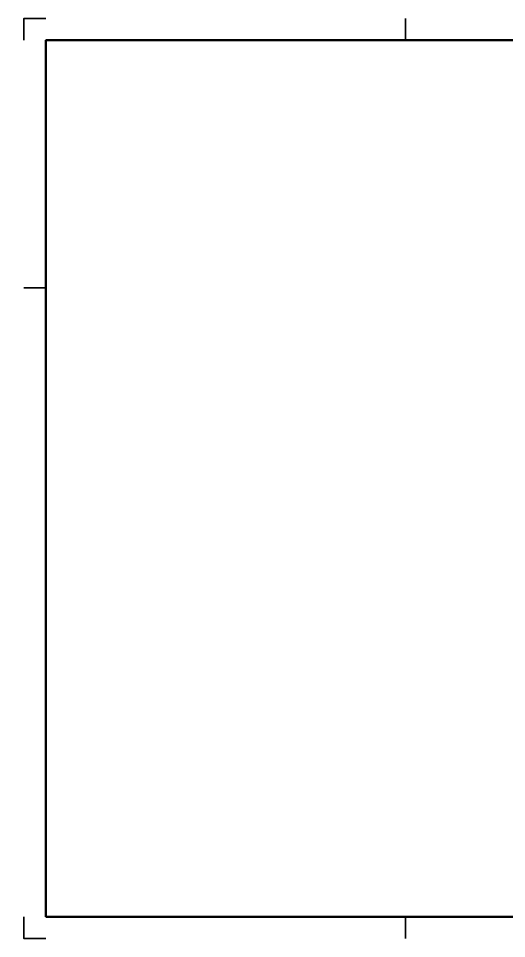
# Model space of a CAD drawing. Header units: millimetres. Extents: x -3 to 594, y 0 to 420.
# Drawn here: x -2.5 to 220, y 0 to 420 of the extents above; entities that cross this region are included whole.
import ezdxf

# ---------------------------------------------------------------- set-up
doc = ezdxf.new("R2010")
doc.units = ezdxf.units.MM
for name, color, linetype, lineweight in [('35C', 1, 'Continuous', 35), ('50C', 7, 'Continuous', 50), ('50C @ 1', 7, 'Continuous', 50)]:
    doc.layers.add(name, color=color, linetype=linetype, lineweight=lineweight)

# ---------------------------------------------------------------- blocks, each defined once
blk = doc.blocks.new('*U3')
at = {"layer": '35C', "transparency": 33554687}
for p, q in [((174, 410), (174, 420)), ((0, 297), (10, 297)), ((174, 0), (174, 10))]:
    blk.add_line(p, q, dxfattribs=at)
for points in [[(10, 420), (0, 420), (0, 410)], [(0, 10), (0, 0), (10, 0)]]:
    blk.add_lwpolyline(points, dxfattribs=at)
at = {"layer": '50C', "transparency": 33554687}
blk.add_lwpolyline([(10, 10), (584, 10), (584, 410), (10, 410)], close=True, dxfattribs=at)
blk.add_lwpolyline([(10, 148.5, 0, 5, 0), (5, 148.5, 0, 0, 0), (0, 148.5, 0, 0, 0)], format="xyseb", dxfattribs=at)

msp = doc.modelspace()

# ---------------------------------------------------------------- block references
at = {"layer": '50C @ 1', "color": 0, "transparency": 33554687}
msp.add_blockref('*U3', (0, 0), dxfattribs=at)

doc.saveas('drawing.dxf')
